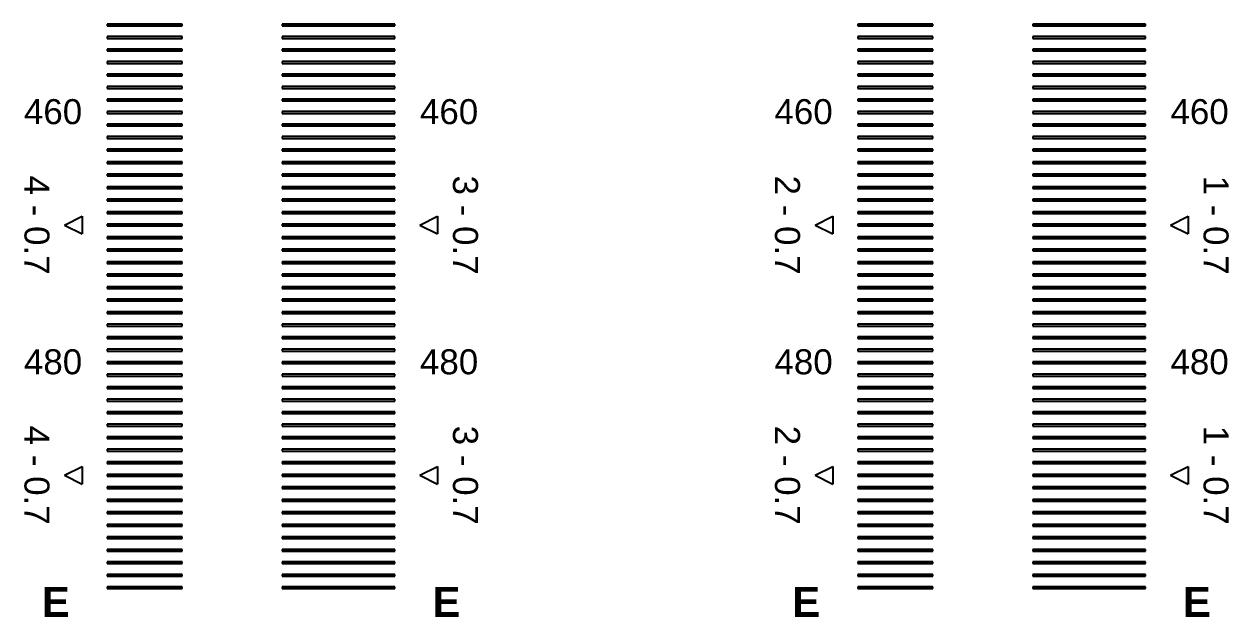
# Model space of a CAD drawing. Extents: x -24531 to 102469, y 86631 to 213631.
# Drawn here: x 53748.9 to 54230.5, y 152773.9 to 153010.9 of the extents above; entities that cross this region are included whole.
import ezdxf

# ---------------------------------------------------------------- set-up
doc = ezdxf.new("R2010")
doc.units = 13
doc.layers.add('CL - Label-1', color=120, linetype='Continuous')
doc.layers.add('CL - Label-2', color=132, linetype='Continuous')
doc.layers.add('CL - Sub-Micro', color=7, linetype='Continuous', true_color=0x47d1ff)
doc.styles.get("Standard").update_dxf_attribs({"font": 'arial.ttf'})

msp = doc.modelspace()

# ---------------------------------------------------------------- linework, layer by layer
at = {"layer": 'CL - Label-2'}
for p, q in [((53765.04, 152930.56), (53772.14, 152934.1)), ((53772.14, 152934.1), (53772.14, 152927.03)), ((53907.12, 152930.56), (53914.21, 152934.1)), ((53914.21, 152934.1), (53914.21, 152927.03)), ((54065.04, 152930.56), (54072.14, 152934.1)), ((54072.14, 152934.1), (54072.14, 152927.03)), ((54207.12, 152930.56), (54214.21, 152934.1)), ((54214.21, 152934.1), (54214.21, 152927.03)), ((53765.04, 152930.56), (53772.14, 152927.03)), ((53907.12, 152930.56), (53914.21, 152927.03)), ((54065.04, 152930.56), (54072.14, 152927.03)), ((54207.12, 152930.56), (54214.21, 152927.03)), ((53765.04, 152830.56), (53772.14, 152834.1)), ((53772.14, 152834.1), (53772.14, 152827.03)), ((53907.12, 152830.56), (53914.21, 152834.1)), ((53914.21, 152834.1), (53914.21, 152827.03)), ((54065.04, 152830.56), (54072.14, 152834.1)), ((54072.14, 152834.1), (54072.14, 152827.03)), ((54207.12, 152830.56), (54214.21, 152834.1)), ((54214.21, 152834.1), (54214.21, 152827.03)), ((53765.04, 152830.56), (53772.14, 152827.03)), ((53907.12, 152830.56), (53914.21, 152827.03)), ((54065.04, 152830.56), (54072.14, 152827.03)), ((54207.12, 152830.56), (54214.21, 152827.03))]:
    msp.add_line(p, q, dxfattribs=at)
at = {"layer": 'CL - Sub-Micro'}
for p, q in [((53812.12, 153010.91), (53782.12, 153010.91)), ((53782.12, 153010.91), (53782.12, 153010.21)), ((53812.12, 153010.21), (53812.12, 153010.91)), ((53897.12, 153010.91), (53852.12, 153010.91)), ((53852.12, 153010.91), (53852.12, 153010.21)), ((53897.12, 153010.21), (53897.12, 153010.91)), ((54112.12, 153010.91), (54082.12, 153010.91)), ((54082.12, 153010.91), (54082.12, 153010.21)), ((54112.12, 153010.21), (54112.12, 153010.91)), ((54197.12, 153010.91), (54152.12, 153010.91)), ((54152.12, 153010.91), (54152.12, 153010.21)), ((54197.12, 153010.21), (54197.12, 153010.91)), ((53782.12, 153010.21), (53812.12, 153010.21)), ((53852.12, 153010.21), (53897.12, 153010.21)), ((54082.12, 153010.21), (54112.12, 153010.21)), ((54152.12, 153010.21), (54197.12, 153010.21)), ((53812.12, 153005.91), (53782.12, 153005.91)), ((53782.12, 153005.91), (53782.12, 153005.21)), ((53782.12, 153005.21), (53812.12, 153005.21)), ((53812.12, 153005.21), (53812.12, 153005.91)), ((53897.12, 153005.91), (53852.12, 153005.91)), ((53852.12, 153005.91), (53852.12, 153005.21)), ((53852.12, 153005.21), (53897.12, 153005.21)), ((53897.12, 153005.21), (53897.12, 153005.91)), ((54112.12, 153005.91), (54082.12, 153005.91)), ((54082.12, 153005.91), (54082.12, 153005.21)), ((54082.12, 153005.21), (54112.12, 153005.21)), ((54112.12, 153005.21), (54112.12, 153005.91)), ((54197.12, 153005.91), (54152.12, 153005.91)), ((54152.12, 153005.91), (54152.12, 153005.21)), ((54152.12, 153005.21), (54197.12, 153005.21)), ((54197.12, 153005.21), (54197.12, 153005.91)), ((53812.12, 153000.91), (53782.12, 153000.91)), ((53782.12, 153000.91), (53782.12, 153000.21)), ((53782.12, 153000.21), (53812.12, 153000.21)), ((53812.12, 153000.21), (53812.12, 153000.91)), ((53897.12, 153000.91), (53852.12, 153000.91)), ((53852.12, 153000.91), (53852.12, 153000.21)), ((53852.12, 153000.21), (53897.12, 153000.21)), ((53897.12, 153000.21), (53897.12, 153000.91)), ((54112.12, 153000.91), (54082.12, 153000.91)), ((54082.12, 153000.91), (54082.12, 153000.21)), ((54082.12, 153000.21), (54112.12, 153000.21)), ((54112.12, 153000.21), (54112.12, 153000.91)), ((54197.12, 153000.91), (54152.12, 153000.91)), ((54152.12, 153000.91), (54152.12, 153000.21)), ((54152.12, 153000.21), (54197.12, 153000.21)), ((54197.12, 153000.21), (54197.12, 153000.91)), ((53812.12, 152995.91), (53782.12, 152995.91)), ((53782.12, 152995.91), (53782.12, 152995.21)), ((53782.12, 152995.21), (53812.12, 152995.21)), ((53812.12, 152995.21), (53812.12, 152995.91)), ((53897.12, 152995.91), (53852.12, 152995.91)), ((53852.12, 152995.91), (53852.12, 152995.21)), ((53852.12, 152995.21), (53897.12, 152995.21)), ((53897.12, 152995.21), (53897.12, 152995.91)), ((54112.12, 152995.91), (54082.12, 152995.91)), ((54082.12, 152995.91), (54082.12, 152995.21)), ((54082.12, 152995.21), (54112.12, 152995.21)), ((54112.12, 152995.21), (54112.12, 152995.91)), ((54197.12, 152995.91), (54152.12, 152995.91)), ((54152.12, 152995.91), (54152.12, 152995.21)), ((54152.12, 152995.21), (54197.12, 152995.21)), ((54197.12, 152995.21), (54197.12, 152995.91)), ((53812.12, 152990.91), (53782.12, 152990.91)), ((53782.12, 152990.91), (53782.12, 152990.21)), ((53782.12, 152990.21), (53812.12, 152990.21)), ((53812.12, 152990.21), (53812.12, 152990.91)), ((53897.12, 152990.91), (53852.12, 152990.91)), ((53852.12, 152990.91), (53852.12, 152990.21)), ((53852.12, 152990.21), (53897.12, 152990.21)), ((53897.12, 152990.21), (53897.12, 152990.91)), ((54112.12, 152990.91), (54082.12, 152990.91)), ((54082.12, 152990.91), (54082.12, 152990.21)), ((54082.12, 152990.21), (54112.12, 152990.21)), ((54112.12, 152990.21), (54112.12, 152990.91)), ((54197.12, 152990.91), (54152.12, 152990.91)), ((54152.12, 152990.91), (54152.12, 152990.21)), ((54152.12, 152990.21), (54197.12, 152990.21)), ((54197.12, 152990.21), (54197.12, 152990.91)), ((53812.12, 152985.91), (53782.12, 152985.91)), ((53782.12, 152985.91), (53782.12, 152985.21)), ((53782.12, 152985.21), (53812.12, 152985.21)), ((53812.12, 152985.21), (53812.12, 152985.91)), ((53897.12, 152985.91), (53852.12, 152985.91)), ((53852.12, 152985.91), (53852.12, 152985.21)), ((53852.12, 152985.21), (53897.12, 152985.21)), ((53897.12, 152985.21), (53897.12, 152985.91)), ((54112.12, 152985.91), (54082.12, 152985.91)), ((54082.12, 152985.91), (54082.12, 152985.21)), ((54082.12, 152985.21), (54112.12, 152985.21)), ((54112.12, 152985.21), (54112.12, 152985.91)), ((54197.12, 152985.91), (54152.12, 152985.91)), ((54152.12, 152985.91), (54152.12, 152985.21)), ((54152.12, 152985.21), (54197.12, 152985.21)), ((54197.12, 152985.21), (54197.12, 152985.91)), ((53812.12, 152980.91), (53782.12, 152980.91)), ((53782.12, 152980.91), (53782.12, 152980.21)), ((53782.12, 152980.21), (53812.12, 152980.21)), ((53812.12, 152980.21), (53812.12, 152980.91)), ((53897.12, 152980.91), (53852.12, 152980.91)), ((53852.12, 152980.91), (53852.12, 152980.21)), ((53852.12, 152980.21), (53897.12, 152980.21)), ((53897.12, 152980.21), (53897.12, 152980.91)), ((54112.12, 152980.91), (54082.12, 152980.91)), ((54082.12, 152980.91), (54082.12, 152980.21)), ((54082.12, 152980.21), (54112.12, 152980.21)), ((54112.12, 152980.21), (54112.12, 152980.91)), ((54197.12, 152980.91), (54152.12, 152980.91)), ((54152.12, 152980.91), (54152.12, 152980.21)), ((54152.12, 152980.21), (54197.12, 152980.21)), ((54197.12, 152980.21), (54197.12, 152980.91)), ((53812.12, 152975.91), (53782.12, 152975.91)), ((53782.12, 152975.91), (53782.12, 152975.21)), ((53782.12, 152975.21), (53812.12, 152975.21)), ((53812.12, 152975.21), (53812.12, 152975.91)), ((53897.12, 152975.91), (53852.12, 152975.91)), ((53852.12, 152975.91), (53852.12, 152975.21)), ((53852.12, 152975.21), (53897.12, 152975.21)), ((53897.12, 152975.21), (53897.12, 152975.91)), ((54112.12, 152975.91), (54082.12, 152975.91)), ((54082.12, 152975.91), (54082.12, 152975.21)), ((54082.12, 152975.21), (54112.12, 152975.21)), ((54112.12, 152975.21), (54112.12, 152975.91)), ((54197.12, 152975.91), (54152.12, 152975.91)), ((54152.12, 152975.91), (54152.12, 152975.21)), ((54152.12, 152975.21), (54197.12, 152975.21)), ((54197.12, 152975.21), (54197.12, 152975.91)), ((53812.12, 152970.91), (53782.12, 152970.91)), ((53782.12, 152970.91), (53782.12, 152970.21)), ((53782.12, 152970.21), (53812.12, 152970.21)), ((53812.12, 152970.21), (53812.12, 152970.91)), ((53897.12, 152970.91), (53852.12, 152970.91)), ((53852.12, 152970.91), (53852.12, 152970.21)), ((53852.12, 152970.21), (53897.12, 152970.21)), ((53897.12, 152970.21), (53897.12, 152970.91)), ((54112.12, 152970.91), (54082.12, 152970.91)), ((54082.12, 152970.91), (54082.12, 152970.21)), ((54082.12, 152970.21), (54112.12, 152970.21)), ((54112.12, 152970.21), (54112.12, 152970.91)), ((54197.12, 152970.91), (54152.12, 152970.91)), ((54152.12, 152970.91), (54152.12, 152970.21)), ((54152.12, 152970.21), (54197.12, 152970.21)), ((54197.12, 152970.21), (54197.12, 152970.91)), ((53812.12, 152965.91), (53782.12, 152965.91)), ((53782.12, 152965.91), (53782.12, 152965.21)), ((53782.12, 152965.21), (53812.12, 152965.21)), ((53812.12, 152965.21), (53812.12, 152965.91)), ((53897.12, 152965.91), (53852.12, 152965.91)), ((53852.12, 152965.91), (53852.12, 152965.21)), ((53852.12, 152965.21), (53897.12, 152965.21)), ((53897.12, 152965.21), (53897.12, 152965.91)), ((54112.12, 152965.91), (54082.12, 152965.91)), ((54082.12, 152965.91), (54082.12, 152965.21)), ((54082.12, 152965.21), (54112.12, 152965.21)), ((54112.12, 152965.21), (54112.12, 152965.91)), ((54197.12, 152965.91), (54152.12, 152965.91)), ((54152.12, 152965.91), (54152.12, 152965.21)), ((54152.12, 152965.21), (54197.12, 152965.21)), ((54197.12, 152965.21), (54197.12, 152965.91)), ((53812.12, 152960.91), (53782.12, 152960.91)), ((53782.12, 152960.91), (53782.12, 152960.21)), ((53782.12, 152960.21), (53812.12, 152960.21)), ((53812.12, 152960.21), (53812.12, 152960.91)), ((53897.12, 152960.91), (53852.12, 152960.91)), ((53852.12, 152960.91), (53852.12, 152960.21)), ((53852.12, 152960.21), (53897.12, 152960.21)), ((53897.12, 152960.21), (53897.12, 152960.91)), ((54112.12, 152960.91), (54082.12, 152960.91)), ((54082.12, 152960.91), (54082.12, 152960.21)), ((54082.12, 152960.21), (54112.12, 152960.21)), ((54112.12, 152960.21), (54112.12, 152960.91)), ((54197.12, 152960.91), (54152.12, 152960.91)), ((54152.12, 152960.91), (54152.12, 152960.21)), ((54152.12, 152960.21), (54197.12, 152960.21)), ((54197.12, 152960.21), (54197.12, 152960.91)), ((53812.12, 152955.91), (53782.12, 152955.91)), ((53782.12, 152955.91), (53782.12, 152955.21)), ((53782.12, 152955.21), (53812.12, 152955.21)), ((53812.12, 152955.21), (53812.12, 152955.91)), ((53897.12, 152955.91), (53852.12, 152955.91)), ((53852.12, 152955.91), (53852.12, 152955.21)), ((53852.12, 152955.21), (53897.12, 152955.21)), ((53897.12, 152955.21), (53897.12, 152955.91)), ((54112.12, 152955.91), (54082.12, 152955.91)), ((54082.12, 152955.91), (54082.12, 152955.21)), ((54082.12, 152955.21), (54112.12, 152955.21)), ((54112.12, 152955.21), (54112.12, 152955.91)), ((54197.12, 152955.91), (54152.12, 152955.91)), ((54152.12, 152955.91), (54152.12, 152955.21)), ((54152.12, 152955.21), (54197.12, 152955.21)), ((54197.12, 152955.21), (54197.12, 152955.91)), ((53812.12, 152950.91), (53782.12, 152950.91)), ((53782.12, 152950.91), (53782.12, 152950.21)), ((53782.12, 152950.21), (53812.12, 152950.21)), ((53812.12, 152950.21), (53812.12, 152950.91)), ((53897.12, 152950.91), (53852.12, 152950.91)), ((53852.12, 152950.91), (53852.12, 152950.21)), ((53852.12, 152950.21), (53897.12, 152950.21)), ((53897.12, 152950.21), (53897.12, 152950.91)), ((54112.12, 152950.91), (54082.12, 152950.91)), ((54082.12, 152950.91), (54082.12, 152950.21)), ((54082.12, 152950.21), (54112.12, 152950.21)), ((54112.12, 152950.21), (54112.12, 152950.91)), ((54197.12, 152950.91), (54152.12, 152950.91)), ((54152.12, 152950.91), (54152.12, 152950.21)), ((54152.12, 152950.21), (54197.12, 152950.21)), ((54197.12, 152950.21), (54197.12, 152950.91)), ((53812.12, 152945.91), (53782.12, 152945.91)), ((53782.12, 152945.91), (53782.12, 152945.21)), ((53782.12, 152945.21), (53812.12, 152945.21)), ((53812.12, 152945.21), (53812.12, 152945.91)), ((53897.12, 152945.91), (53852.12, 152945.91)), ((53852.12, 152945.91), (53852.12, 152945.21)), ((53852.12, 152945.21), (53897.12, 152945.21)), ((53897.12, 152945.21), (53897.12, 152945.91)), ((54112.12, 152945.91), (54082.12, 152945.91)), ((54082.12, 152945.91), (54082.12, 152945.21)), ((54082.12, 152945.21), (54112.12, 152945.21)), ((54112.12, 152945.21), (54112.12, 152945.91)), ((54197.12, 152945.91), (54152.12, 152945.91)), ((54152.12, 152945.91), (54152.12, 152945.21)), ((54152.12, 152945.21), (54197.12, 152945.21)), ((54197.12, 152945.21), (54197.12, 152945.91)), ((53812.12, 152940.91), (53782.12, 152940.91)), ((53782.12, 152940.91), (53782.12, 152940.21)), ((53782.12, 152940.21), (53812.12, 152940.21)), ((53812.12, 152940.21), (53812.12, 152940.91)), ((53897.12, 152940.91), (53852.12, 152940.91)), ((53852.12, 152940.91), (53852.12, 152940.21)), ((53852.12, 152940.21), (53897.12, 152940.21)), ((53897.12, 152940.21), (53897.12, 152940.91)), ((54112.12, 152940.91), (54082.12, 152940.91)), ((54082.12, 152940.91), (54082.12, 152940.21)), ((54082.12, 152940.21), (54112.12, 152940.21)), ((54112.12, 152940.21), (54112.12, 152940.91)), ((54197.12, 152940.91), (54152.12, 152940.91)), ((54152.12, 152940.91), (54152.12, 152940.21)), ((54152.12, 152940.21), (54197.12, 152940.21)), ((54197.12, 152940.21), (54197.12, 152940.91)), ((53812.12, 152935.91), (53782.12, 152935.91)), ((53782.12, 152935.91), (53782.12, 152935.21)), ((53782.12, 152935.21), (53812.12, 152935.21)), ((53812.12, 152935.21), (53812.12, 152935.91)), ((53897.12, 152935.91), (53852.12, 152935.91)), ((53852.12, 152935.91), (53852.12, 152935.21)), ((53852.12, 152935.21), (53897.12, 152935.21)), ((53897.12, 152935.21), (53897.12, 152935.91)), ((54112.12, 152935.91), (54082.12, 152935.91)), ((54082.12, 152935.91), (54082.12, 152935.21)), ((54082.12, 152935.21), (54112.12, 152935.21)), ((54112.12, 152935.21), (54112.12, 152935.91)), ((54197.12, 152935.91), (54152.12, 152935.91)), ((54152.12, 152935.91), (54152.12, 152935.21)), ((54152.12, 152935.21), (54197.12, 152935.21)), ((54197.12, 152935.21), (54197.12, 152935.91)), ((53812.12, 152930.91), (53782.12, 152930.91)), ((53782.12, 152930.91), (53782.12, 152930.21)), ((53782.12, 152930.21), (53812.12, 152930.21)), ((53812.12, 152930.21), (53812.12, 152930.91)), ((53897.12, 152930.91), (53852.12, 152930.91)), ((53852.12, 152930.91), (53852.12, 152930.21)), ((53852.12, 152930.21), (53897.12, 152930.21)), ((53897.12, 152930.21), (53897.12, 152930.91)), ((54112.12, 152930.91), (54082.12, 152930.91)), ((54082.12, 152930.91), (54082.12, 152930.21)), ((54082.12, 152930.21), (54112.12, 152930.21)), ((54112.12, 152930.21), (54112.12, 152930.91)), ((54197.12, 152930.91), (54152.12, 152930.91)), ((54152.12, 152930.91), (54152.12, 152930.21)), ((54152.12, 152930.21), (54197.12, 152930.21)), ((54197.12, 152930.21), (54197.12, 152930.91)), ((53812.12, 152925.91), (53782.12, 152925.91)), ((53782.12, 152925.91), (53782.12, 152925.21)), ((53782.12, 152925.21), (53812.12, 152925.21)), ((53812.12, 152925.21), (53812.12, 152925.91)), ((53897.12, 152925.91), (53852.12, 152925.91)), ((53852.12, 152925.91), (53852.12, 152925.21)), ((53852.12, 152925.21), (53897.12, 152925.21)), ((53897.12, 152925.21), (53897.12, 152925.91)), ((54112.12, 152925.91), (54082.12, 152925.91)), ((54082.12, 152925.91), (54082.12, 152925.21)), ((54082.12, 152925.21), (54112.12, 152925.21)), ((54112.12, 152925.21), (54112.12, 152925.91)), ((54197.12, 152925.91), (54152.12, 152925.91)), ((54152.12, 152925.91), (54152.12, 152925.21)), ((54152.12, 152925.21), (54197.12, 152925.21)), ((54197.12, 152925.21), (54197.12, 152925.91)), ((53812.12, 152920.91), (53782.12, 152920.91)), ((53782.12, 152920.91), (53782.12, 152920.21)), ((53782.12, 152920.21), (53812.12, 152920.21)), ((53812.12, 152920.21), (53812.12, 152920.91)), ((53897.12, 152920.91), (53852.12, 152920.91)), ((53852.12, 152920.91), (53852.12, 152920.21)), ((53852.12, 152920.21), (53897.12, 152920.21)), ((53897.12, 152920.21), (53897.12, 152920.91)), ((54112.12, 152920.91), (54082.12, 152920.91)), ((54082.12, 152920.91), (54082.12, 152920.21)), ((54082.12, 152920.21), (54112.12, 152920.21)), ((54112.12, 152920.21), (54112.12, 152920.91)), ((54197.12, 152920.91), (54152.12, 152920.91)), ((54152.12, 152920.91), (54152.12, 152920.21)), ((54152.12, 152920.21), (54197.12, 152920.21)), ((54197.12, 152920.21), (54197.12, 152920.91)), ((53812.12, 152915.91), (53782.12, 152915.91)), ((53782.12, 152915.91), (53782.12, 152915.21)), ((53782.12, 152915.21), (53812.12, 152915.21)), ((53812.12, 152915.21), (53812.12, 152915.91)), ((53897.12, 152915.91), (53852.12, 152915.91)), ((53852.12, 152915.91), (53852.12, 152915.21)), ((53852.12, 152915.21), (53897.12, 152915.21)), ((53897.12, 152915.21), (53897.12, 152915.91)), ((54112.12, 152915.91), (54082.12, 152915.91)), ((54082.12, 152915.91), (54082.12, 152915.21)), ((54082.12, 152915.21), (54112.12, 152915.21)), ((54112.12, 152915.21), (54112.12, 152915.91)), ((54197.12, 152915.91), (54152.12, 152915.91)), ((54152.12, 152915.91), (54152.12, 152915.21)), ((54152.12, 152915.21), (54197.12, 152915.21)), ((54197.12, 152915.21), (54197.12, 152915.91)), ((53812.12, 152910.91), (53782.12, 152910.91)), ((53782.12, 152910.91), (53782.12, 152910.21)), ((53782.12, 152910.21), (53812.12, 152910.21)), ((53812.12, 152910.21), (53812.12, 152910.91)), ((53897.12, 152910.91), (53852.12, 152910.91)), ((53852.12, 152910.91), (53852.12, 152910.21)), ((53852.12, 152910.21), (53897.12, 152910.21)), ((53897.12, 152910.21), (53897.12, 152910.91)), ((54112.12, 152910.91), (54082.12, 152910.91)), ((54082.12, 152910.91), (54082.12, 152910.21)), ((54082.12, 152910.21), (54112.12, 152910.21)), ((54112.12, 152910.21), (54112.12, 152910.91)), ((54197.12, 152910.91), (54152.12, 152910.91)), ((54152.12, 152910.91), (54152.12, 152910.21)), ((54152.12, 152910.21), (54197.12, 152910.21)), ((54197.12, 152910.21), (54197.12, 152910.91)), ((53812.12, 152905.91), (53782.12, 152905.91)), ((53782.12, 152905.91), (53782.12, 152905.21)), ((53782.12, 152905.21), (53812.12, 152905.21)), ((53812.12, 152905.21), (53812.12, 152905.91)), ((53897.12, 152905.91), (53852.12, 152905.91)), ((53852.12, 152905.91), (53852.12, 152905.21)), ((53852.12, 152905.21), (53897.12, 152905.21)), ((53897.12, 152905.21), (53897.12, 152905.91)), ((54112.12, 152905.91), (54082.12, 152905.91)), ((54082.12, 152905.91), (54082.12, 152905.21)), ((54082.12, 152905.21), (54112.12, 152905.21)), ((54112.12, 152905.21), (54112.12, 152905.91)), ((54197.12, 152905.91), (54152.12, 152905.91)), ((54152.12, 152905.91), (54152.12, 152905.21)), ((54152.12, 152905.21), (54197.12, 152905.21)), ((54197.12, 152905.21), (54197.12, 152905.91)), ((53812.12, 152900.91), (53782.12, 152900.91)), ((53782.12, 152900.91), (53782.12, 152900.21)), ((53782.12, 152900.21), (53812.12, 152900.21)), ((53812.12, 152900.21), (53812.12, 152900.91)), ((53897.12, 152900.91), (53852.12, 152900.91)), ((53852.12, 152900.91), (53852.12, 152900.21)), ((53852.12, 152900.21), (53897.12, 152900.21)), ((53897.12, 152900.21), (53897.12, 152900.91)), ((54112.12, 152900.91), (54082.12, 152900.91)), ((54082.12, 152900.91), (54082.12, 152900.21)), ((54082.12, 152900.21), (54112.12, 152900.21)), ((54112.12, 152900.21), (54112.12, 152900.91)), ((54197.12, 152900.91), (54152.12, 152900.91)), ((54152.12, 152900.91), (54152.12, 152900.21)), ((54152.12, 152900.21), (54197.12, 152900.21)), ((54197.12, 152900.21), (54197.12, 152900.91)), ((53812.12, 152895.91), (53782.12, 152895.91)), ((53782.12, 152895.91), (53782.12, 152895.21)), ((53812.12, 152895.21), (53812.12, 152895.91)), ((53897.12, 152895.91), (53852.12, 152895.91)), ((53852.12, 152895.91), (53852.12, 152895.21)), ((53897.12, 152895.21), (53897.12, 152895.91)), ((54112.12, 152895.91), (54082.12, 152895.91)), ((54082.12, 152895.91), (54082.12, 152895.21)), ((54112.12, 152895.21), (54112.12, 152895.91)), ((54197.12, 152895.91), (54152.12, 152895.91)), ((54152.12, 152895.91), (54152.12, 152895.21)), ((54197.12, 152895.21), (54197.12, 152895.91)), ((53782.12, 152895.21), (53812.12, 152895.21)), ((53812.12, 152890.91), (53782.12, 152890.91)), ((53782.12, 152890.91), (53782.12, 152890.21)), ((53812.12, 152890.21), (53812.12, 152890.91)), ((53852.12, 152895.21), (53897.12, 152895.21)), ((53897.12, 152890.91), (53852.12, 152890.91)), ((53852.12, 152890.91), (53852.12, 152890.21)), ((53897.12, 152890.21), (53897.12, 152890.91)), ((54082.12, 152895.21), (54112.12, 152895.21)), ((54112.12, 152890.91), (54082.12, 152890.91)), ((54082.12, 152890.91), (54082.12, 152890.21)), ((54112.12, 152890.21), (54112.12, 152890.91)), ((54152.12, 152895.21), (54197.12, 152895.21)), ((54197.12, 152890.91), (54152.12, 152890.91)), ((54152.12, 152890.91), (54152.12, 152890.21)), ((54197.12, 152890.21), (54197.12, 152890.91)), ((53782.12, 152890.21), (53812.12, 152890.21)), ((53812.12, 152885.91), (53782.12, 152885.91)), ((53782.12, 152885.91), (53782.12, 152885.21)), ((53812.12, 152885.21), (53812.12, 152885.91)), ((53852.12, 152890.21), (53897.12, 152890.21)), ((53897.12, 152885.91), (53852.12, 152885.91)), ((53852.12, 152885.91), (53852.12, 152885.21)), ((53897.12, 152885.21), (53897.12, 152885.91)), ((54082.12, 152890.21), (54112.12, 152890.21)), ((54112.12, 152885.91), (54082.12, 152885.91)), ((54082.12, 152885.91), (54082.12, 152885.21)), ((54112.12, 152885.21), (54112.12, 152885.91)), ((54152.12, 152890.21), (54197.12, 152890.21)), ((54197.12, 152885.91), (54152.12, 152885.91)), ((54152.12, 152885.91), (54152.12, 152885.21)), ((54197.12, 152885.21), (54197.12, 152885.91)), ((53782.12, 152885.21), (53812.12, 152885.21)), ((53812.12, 152880.91), (53782.12, 152880.91)), ((53782.12, 152880.91), (53782.12, 152880.21)), ((53812.12, 152880.21), (53812.12, 152880.91)), ((53852.12, 152885.21), (53897.12, 152885.21)), ((53897.12, 152880.91), (53852.12, 152880.91)), ((53852.12, 152880.91), (53852.12, 152880.21)), ((53897.12, 152880.21), (53897.12, 152880.91)), ((54082.12, 152885.21), (54112.12, 152885.21)), ((54112.12, 152880.91), (54082.12, 152880.91)), ((54082.12, 152880.91), (54082.12, 152880.21)), ((54112.12, 152880.21), (54112.12, 152880.91)), ((54152.12, 152885.21), (54197.12, 152885.21)), ((54197.12, 152880.91), (54152.12, 152880.91)), ((54152.12, 152880.91), (54152.12, 152880.21)), ((54197.12, 152880.21), (54197.12, 152880.91)), ((53782.12, 152880.21), (53812.12, 152880.21)), ((53852.12, 152880.21), (53897.12, 152880.21)), ((54082.12, 152880.21), (54112.12, 152880.21)), ((54152.12, 152880.21), (54197.12, 152880.21)), ((53812.12, 152875.91), (53782.12, 152875.91)), ((53782.12, 152875.91), (53782.12, 152875.21)), ((53782.12, 152875.21), (53812.12, 152875.21)), ((53812.12, 152875.21), (53812.12, 152875.91)), ((53897.12, 152875.91), (53852.12, 152875.91)), ((53852.12, 152875.91), (53852.12, 152875.21)), ((53852.12, 152875.21), (53897.12, 152875.21)), ((53897.12, 152875.21), (53897.12, 152875.91)), ((54112.12, 152875.91), (54082.12, 152875.91)), ((54082.12, 152875.91), (54082.12, 152875.21)), ((54082.12, 152875.21), (54112.12, 152875.21)), ((54112.12, 152875.21), (54112.12, 152875.91)), ((54197.12, 152875.91), (54152.12, 152875.91)), ((54152.12, 152875.91), (54152.12, 152875.21)), ((54152.12, 152875.21), (54197.12, 152875.21)), ((54197.12, 152875.21), (54197.12, 152875.91)), ((53812.12, 152870.91), (53782.12, 152870.91)), ((53782.12, 152870.91), (53782.12, 152870.21)), ((53782.12, 152870.21), (53812.12, 152870.21)), ((53812.12, 152870.21), (53812.12, 152870.91)), ((53897.12, 152870.91), (53852.12, 152870.91)), ((53852.12, 152870.91), (53852.12, 152870.21)), ((53852.12, 152870.21), (53897.12, 152870.21)), ((53897.12, 152870.21), (53897.12, 152870.91)), ((54112.12, 152870.91), (54082.12, 152870.91)), ((54082.12, 152870.91), (54082.12, 152870.21)), ((54082.12, 152870.21), (54112.12, 152870.21)), ((54112.12, 152870.21), (54112.12, 152870.91)), ((54197.12, 152870.91), (54152.12, 152870.91)), ((54152.12, 152870.91), (54152.12, 152870.21)), ((54152.12, 152870.21), (54197.12, 152870.21)), ((54197.12, 152870.21), (54197.12, 152870.91)), ((53812.12, 152865.91), (53782.12, 152865.91)), ((53782.12, 152865.91), (53782.12, 152865.21)), ((53782.12, 152865.21), (53812.12, 152865.21)), ((53812.12, 152865.21), (53812.12, 152865.91)), ((53897.12, 152865.91), (53852.12, 152865.91)), ((53852.12, 152865.91), (53852.12, 152865.21)), ((53852.12, 152865.21), (53897.12, 152865.21)), ((53897.12, 152865.21), (53897.12, 152865.91)), ((54112.12, 152865.91), (54082.12, 152865.91)), ((54082.12, 152865.91), (54082.12, 152865.21)), ((54082.12, 152865.21), (54112.12, 152865.21)), ((54112.12, 152865.21), (54112.12, 152865.91)), ((54197.12, 152865.91), (54152.12, 152865.91)), ((54152.12, 152865.91), (54152.12, 152865.21)), ((54152.12, 152865.21), (54197.12, 152865.21)), ((54197.12, 152865.21), (54197.12, 152865.91)), ((53812.12, 152860.91), (53782.12, 152860.91)), ((53782.12, 152860.91), (53782.12, 152860.21)), ((53782.12, 152860.21), (53812.12, 152860.21)), ((53812.12, 152860.21), (53812.12, 152860.91)), ((53897.12, 152860.91), (53852.12, 152860.91)), ((53852.12, 152860.91), (53852.12, 152860.21)), ((53852.12, 152860.21), (53897.12, 152860.21)), ((53897.12, 152860.21), (53897.12, 152860.91)), ((54112.12, 152860.91), (54082.12, 152860.91)), ((54082.12, 152860.91), (54082.12, 152860.21)), ((54082.12, 152860.21), (54112.12, 152860.21)), ((54112.12, 152860.21), (54112.12, 152860.91)), ((54197.12, 152860.91), (54152.12, 152860.91)), ((54152.12, 152860.91), (54152.12, 152860.21)), ((54152.12, 152860.21), (54197.12, 152860.21)), ((54197.12, 152860.21), (54197.12, 152860.91)), ((53812.12, 152855.91), (53782.12, 152855.91)), ((53782.12, 152855.91), (53782.12, 152855.21)), ((53782.12, 152855.21), (53812.12, 152855.21)), ((53812.12, 152855.21), (53812.12, 152855.91)), ((53897.12, 152855.91), (53852.12, 152855.91)), ((53852.12, 152855.91), (53852.12, 152855.21)), ((53852.12, 152855.21), (53897.12, 152855.21)), ((53897.12, 152855.21), (53897.12, 152855.91)), ((54112.12, 152855.91), (54082.12, 152855.91)), ((54082.12, 152855.91), (54082.12, 152855.21)), ((54082.12, 152855.21), (54112.12, 152855.21)), ((54112.12, 152855.21), (54112.12, 152855.91)), ((54197.12, 152855.91), (54152.12, 152855.91)), ((54152.12, 152855.91), (54152.12, 152855.21)), ((54152.12, 152855.21), (54197.12, 152855.21)), ((54197.12, 152855.21), (54197.12, 152855.91)), ((53812.12, 152850.91), (53782.12, 152850.91)), ((53782.12, 152850.91), (53782.12, 152850.21)), ((53782.12, 152850.21), (53812.12, 152850.21)), ((53812.12, 152850.21), (53812.12, 152850.91)), ((53897.12, 152850.91), (53852.12, 152850.91)), ((53852.12, 152850.91), (53852.12, 152850.21)), ((53852.12, 152850.21), (53897.12, 152850.21)), ((53897.12, 152850.21), (53897.12, 152850.91)), ((54112.12, 152850.91), (54082.12, 152850.91)), ((54082.12, 152850.91), (54082.12, 152850.21)), ((54082.12, 152850.21), (54112.12, 152850.21)), ((54112.12, 152850.21), (54112.12, 152850.91)), ((54197.12, 152850.91), (54152.12, 152850.91)), ((54152.12, 152850.91), (54152.12, 152850.21)), ((54152.12, 152850.21), (54197.12, 152850.21)), ((54197.12, 152850.21), (54197.12, 152850.91)), ((53812.12, 152845.91), (53782.12, 152845.91)), ((53782.12, 152845.91), (53782.12, 152845.21)), ((53782.12, 152845.21), (53812.12, 152845.21)), ((53812.12, 152845.21), (53812.12, 152845.91)), ((53897.12, 152845.91), (53852.12, 152845.91)), ((53852.12, 152845.91), (53852.12, 152845.21)), ((53852.12, 152845.21), (53897.12, 152845.21)), ((53897.12, 152845.21), (53897.12, 152845.91)), ((54112.12, 152845.91), (54082.12, 152845.91)), ((54082.12, 152845.91), (54082.12, 152845.21)), ((54082.12, 152845.21), (54112.12, 152845.21)), ((54112.12, 152845.21), (54112.12, 152845.91)), ((54197.12, 152845.91), (54152.12, 152845.91)), ((54152.12, 152845.91), (54152.12, 152845.21)), ((54152.12, 152845.21), (54197.12, 152845.21)), ((54197.12, 152845.21), (54197.12, 152845.91)), ((53812.12, 152840.91), (53782.12, 152840.91)), ((53782.12, 152840.91), (53782.12, 152840.21)), ((53782.12, 152840.21), (53812.12, 152840.21)), ((53812.12, 152840.21), (53812.12, 152840.91)), ((53897.12, 152840.91), (53852.12, 152840.91)), ((53852.12, 152840.91), (53852.12, 152840.21)), ((53852.12, 152840.21), (53897.12, 152840.21)), ((53897.12, 152840.21), (53897.12, 152840.91)), ((54112.12, 152840.91), (54082.12, 152840.91)), ((54082.12, 152840.91), (54082.12, 152840.21)), ((54082.12, 152840.21), (54112.12, 152840.21)), ((54112.12, 152840.21), (54112.12, 152840.91)), ((54197.12, 152840.91), (54152.12, 152840.91)), ((54152.12, 152840.91), (54152.12, 152840.21)), ((54152.12, 152840.21), (54197.12, 152840.21)), ((54197.12, 152840.21), (54197.12, 152840.91)), ((53812.12, 152835.91), (53782.12, 152835.91)), ((53782.12, 152835.91), (53782.12, 152835.21)), ((53782.12, 152835.21), (53812.12, 152835.21)), ((53812.12, 152835.21), (53812.12, 152835.91)), ((53897.12, 152835.91), (53852.12, 152835.91)), ((53852.12, 152835.91), (53852.12, 152835.21)), ((53852.12, 152835.21), (53897.12, 152835.21)), ((53897.12, 152835.21), (53897.12, 152835.91)), ((54112.12, 152835.91), (54082.12, 152835.91)), ((54082.12, 152835.91), (54082.12, 152835.21)), ((54082.12, 152835.21), (54112.12, 152835.21)), ((54112.12, 152835.21), (54112.12, 152835.91)), ((54197.12, 152835.91), (54152.12, 152835.91)), ((54152.12, 152835.91), (54152.12, 152835.21)), ((54152.12, 152835.21), (54197.12, 152835.21)), ((54197.12, 152835.21), (54197.12, 152835.91)), ((53812.12, 152830.91), (53782.12, 152830.91)), ((53782.12, 152830.91), (53782.12, 152830.21)), ((53782.12, 152830.21), (53812.12, 152830.21)), ((53812.12, 152830.21), (53812.12, 152830.91)), ((53897.12, 152830.91), (53852.12, 152830.91)), ((53852.12, 152830.91), (53852.12, 152830.21)), ((53852.12, 152830.21), (53897.12, 152830.21)), ((53897.12, 152830.21), (53897.12, 152830.91)), ((54112.12, 152830.91), (54082.12, 152830.91)), ((54082.12, 152830.91), (54082.12, 152830.21)), ((54082.12, 152830.21), (54112.12, 152830.21)), ((54112.12, 152830.21), (54112.12, 152830.91)), ((54197.12, 152830.91), (54152.12, 152830.91)), ((54152.12, 152830.91), (54152.12, 152830.21)), ((54152.12, 152830.21), (54197.12, 152830.21)), ((54197.12, 152830.21), (54197.12, 152830.91)), ((53812.12, 152825.91), (53782.12, 152825.91)), ((53782.12, 152825.91), (53782.12, 152825.21)), ((53782.12, 152825.21), (53812.12, 152825.21)), ((53812.12, 152825.21), (53812.12, 152825.91)), ((53897.12, 152825.91), (53852.12, 152825.91)), ((53852.12, 152825.91), (53852.12, 152825.21)), ((53852.12, 152825.21), (53897.12, 152825.21)), ((53897.12, 152825.21), (53897.12, 152825.91)), ((54112.12, 152825.91), (54082.12, 152825.91)), ((54082.12, 152825.91), (54082.12, 152825.21)), ((54082.12, 152825.21), (54112.12, 152825.21)), ((54112.12, 152825.21), (54112.12, 152825.91)), ((54197.12, 152825.91), (54152.12, 152825.91)), ((54152.12, 152825.91), (54152.12, 152825.21)), ((54152.12, 152825.21), (54197.12, 152825.21)), ((54197.12, 152825.21), (54197.12, 152825.91)), ((53812.12, 152820.91), (53782.12, 152820.91)), ((53782.12, 152820.91), (53782.12, 152820.21)), ((53782.12, 152820.21), (53812.12, 152820.21)), ((53812.12, 152820.21), (53812.12, 152820.91)), ((53897.12, 152820.91), (53852.12, 152820.91)), ((53852.12, 152820.91), (53852.12, 152820.21)), ((53852.12, 152820.21), (53897.12, 152820.21)), ((53897.12, 152820.21), (53897.12, 152820.91)), ((54112.12, 152820.91), (54082.12, 152820.91)), ((54082.12, 152820.91), (54082.12, 152820.21)), ((54082.12, 152820.21), (54112.12, 152820.21)), ((54112.12, 152820.21), (54112.12, 152820.91)), ((54197.12, 152820.91), (54152.12, 152820.91)), ((54152.12, 152820.91), (54152.12, 152820.21)), ((54152.12, 152820.21), (54197.12, 152820.21)), ((54197.12, 152820.21), (54197.12, 152820.91)), ((53812.12, 152815.91), (53782.12, 152815.91)), ((53782.12, 152815.91), (53782.12, 152815.21)), ((53782.12, 152815.21), (53812.12, 152815.21)), ((53812.12, 152815.21), (53812.12, 152815.91)), ((53897.12, 152815.91), (53852.12, 152815.91)), ((53852.12, 152815.91), (53852.12, 152815.21)), ((53852.12, 152815.21), (53897.12, 152815.21)), ((53897.12, 152815.21), (53897.12, 152815.91)), ((54112.12, 152815.91), (54082.12, 152815.91)), ((54082.12, 152815.91), (54082.12, 152815.21)), ((54082.12, 152815.21), (54112.12, 152815.21)), ((54112.12, 152815.21), (54112.12, 152815.91)), ((54197.12, 152815.91), (54152.12, 152815.91)), ((54152.12, 152815.91), (54152.12, 152815.21)), ((54152.12, 152815.21), (54197.12, 152815.21)), ((54197.12, 152815.21), (54197.12, 152815.91)), ((53812.12, 152810.91), (53782.12, 152810.91)), ((53782.12, 152810.91), (53782.12, 152810.21)), ((53782.12, 152810.21), (53812.12, 152810.21)), ((53812.12, 152810.21), (53812.12, 152810.91)), ((53897.12, 152810.91), (53852.12, 152810.91)), ((53852.12, 152810.91), (53852.12, 152810.21)), ((53852.12, 152810.21), (53897.12, 152810.21)), ((53897.12, 152810.21), (53897.12, 152810.91)), ((54112.12, 152810.91), (54082.12, 152810.91)), ((54082.12, 152810.91), (54082.12, 152810.21)), ((54082.12, 152810.21), (54112.12, 152810.21)), ((54112.12, 152810.21), (54112.12, 152810.91)), ((54197.12, 152810.91), (54152.12, 152810.91)), ((54152.12, 152810.91), (54152.12, 152810.21)), ((54152.12, 152810.21), (54197.12, 152810.21)), ((54197.12, 152810.21), (54197.12, 152810.91)), ((53812.12, 152805.91), (53782.12, 152805.91)), ((53782.12, 152805.91), (53782.12, 152805.21)), ((53782.12, 152805.21), (53812.12, 152805.21)), ((53812.12, 152805.21), (53812.12, 152805.91)), ((53897.12, 152805.91), (53852.12, 152805.91)), ((53852.12, 152805.91), (53852.12, 152805.21)), ((53852.12, 152805.21), (53897.12, 152805.21)), ((53897.12, 152805.21), (53897.12, 152805.91)), ((54112.12, 152805.91), (54082.12, 152805.91)), ((54082.12, 152805.91), (54082.12, 152805.21)), ((54082.12, 152805.21), (54112.12, 152805.21)), ((54112.12, 152805.21), (54112.12, 152805.91)), ((54197.12, 152805.91), (54152.12, 152805.91)), ((54152.12, 152805.91), (54152.12, 152805.21)), ((54152.12, 152805.21), (54197.12, 152805.21)), ((54197.12, 152805.21), (54197.12, 152805.91)), ((53812.12, 152800.91), (53782.12, 152800.91)), ((53782.12, 152800.91), (53782.12, 152800.21)), ((53782.12, 152800.21), (53812.12, 152800.21)), ((53812.12, 152800.21), (53812.12, 152800.91)), ((53897.12, 152800.91), (53852.12, 152800.91)), ((53852.12, 152800.91), (53852.12, 152800.21)), ((53852.12, 152800.21), (53897.12, 152800.21)), ((53897.12, 152800.21), (53897.12, 152800.91)), ((54112.12, 152800.91), (54082.12, 152800.91)), ((54082.12, 152800.91), (54082.12, 152800.21)), ((54082.12, 152800.21), (54112.12, 152800.21)), ((54112.12, 152800.21), (54112.12, 152800.91)), ((54197.12, 152800.91), (54152.12, 152800.91)), ((54152.12, 152800.91), (54152.12, 152800.21)), ((54152.12, 152800.21), (54197.12, 152800.21)), ((54197.12, 152800.21), (54197.12, 152800.91)), ((53812.12, 152795.91), (53782.12, 152795.91)), ((53782.12, 152795.91), (53782.12, 152795.21)), ((53782.12, 152795.21), (53812.12, 152795.21)), ((53812.12, 152795.21), (53812.12, 152795.91)), ((53897.12, 152795.91), (53852.12, 152795.91)), ((53852.12, 152795.91), (53852.12, 152795.21)), ((53852.12, 152795.21), (53897.12, 152795.21)), ((53897.12, 152795.21), (53897.12, 152795.91)), ((54112.12, 152795.91), (54082.12, 152795.91)), ((54082.12, 152795.91), (54082.12, 152795.21)), ((54082.12, 152795.21), (54112.12, 152795.21)), ((54112.12, 152795.21), (54112.12, 152795.91)), ((54197.12, 152795.91), (54152.12, 152795.91)), ((54152.12, 152795.91), (54152.12, 152795.21)), ((54152.12, 152795.21), (54197.12, 152795.21)), ((54197.12, 152795.21), (54197.12, 152795.91)), ((53812.12, 152790.91), (53782.12, 152790.91)), ((53782.12, 152790.91), (53782.12, 152790.21)), ((53782.12, 152790.21), (53812.12, 152790.21)), ((53812.12, 152790.21), (53812.12, 152790.91)), ((53897.12, 152790.91), (53852.12, 152790.91)), ((53852.12, 152790.91), (53852.12, 152790.21)), ((53852.12, 152790.21), (53897.12, 152790.21)), ((53897.12, 152790.21), (53897.12, 152790.91)), ((54112.12, 152790.91), (54082.12, 152790.91)), ((54082.12, 152790.91), (54082.12, 152790.21)), ((54082.12, 152790.21), (54112.12, 152790.21)), ((54112.12, 152790.21), (54112.12, 152790.91)), ((54197.12, 152790.91), (54152.12, 152790.91)), ((54152.12, 152790.91), (54152.12, 152790.21)), ((54152.12, 152790.21), (54197.12, 152790.21)), ((54197.12, 152790.21), (54197.12, 152790.91)), ((53812.12, 152785.91), (53782.12, 152785.91)), ((53782.12, 152785.91), (53782.12, 152785.21)), ((53782.12, 152785.21), (53812.12, 152785.21)), ((53812.12, 152785.21), (53812.12, 152785.91)), ((53897.12, 152785.91), (53852.12, 152785.91)), ((53852.12, 152785.91), (53852.12, 152785.21)), ((53852.12, 152785.21), (53897.12, 152785.21)), ((53897.12, 152785.21), (53897.12, 152785.91)), ((54112.12, 152785.91), (54082.12, 152785.91)), ((54082.12, 152785.91), (54082.12, 152785.21)), ((54082.12, 152785.21), (54112.12, 152785.21)), ((54112.12, 152785.21), (54112.12, 152785.91)), ((54197.12, 152785.91), (54152.12, 152785.91)), ((54152.12, 152785.91), (54152.12, 152785.21)), ((54152.12, 152785.21), (54197.12, 152785.21)), ((54197.12, 152785.21), (54197.12, 152785.91))]:
    msp.add_line(p, q, dxfattribs=at)

# ---------------------------------------------------------------- texts
at = {"layer": 'CL - Label-1'}
for s, width, heights, insert, char_height, attachment_point in [('460', 21.565, [8.55], (53772.12, 152980.91), 10, 3), ('460', 21.565, [8.55], (53907.12, 152980.91), 10, 1), ('460', 21.565, [8.55], (54072.12, 152980.91), 10, 3), ('460', 21.565, [8.55], (54207.12, 152980.91), 10, 1), ('480', 21.565, [8.55], (53772.12, 152880.91), 10, 3), ('480', 21.565, [8.55], (53907.12, 152880.91), 10, 1), ('480', 21.565, [8.55], (54072.12, 152880.91), 10, 3), ('480', 21.565, [8.55], (54207.12, 152880.91), 10, 1), ('{\\fArial|b1|i0|c0|p34;E}', 33.3178, [8.18], (53767.12, 152785.91), 12, 3), ('{\\fArial|b1|i0|c0|p34;E}', 33.3178, [8.18], (53912.12, 152785.91), 12, 1), ('{\\fArial|b1|i0|c0|p34;E}', 33.3178, [8.18], (54067.12, 152785.91), 12, 3), ('{\\fArial|b1|i0|c0|p34;E}', 33.3178, [8.18], (54212.12, 152785.91), 12, 1)]:
    msp.add_mtext_dynamic_manual_height_columns(s, width=width, gutter_width=12.5, heights=heights, dxfattribs=dict(at, insert=insert, char_height=char_height, attachment_point=attachment_point))
at = {"layer": 'CL - Label-2', "char_height": 10, "rotation": 270}
for s, insert, attachment_point in [('4 - 0.7', (53759.04, 152930.56), 2), ('3 - 0.7', (53920.19, 152930.56), 8), ('2 - 0.7', (54059.04, 152930.56), 2), ('1 - 0.7', (54220.19, 152930.56), 8), ('4 - 0.7', (53759.04, 152830.56), 2), ('3 - 0.7', (53920.19, 152830.56), 8), ('2 - 0.7', (54059.04, 152830.56), 2), ('1 - 0.7', (54220.19, 152830.56), 8)]:
    msp.add_mtext_dynamic_manual_height_columns(s, width=52.3045, gutter_width=12.5, heights=[18.11], dxfattribs=dict(at, insert=insert, attachment_point=attachment_point))

doc.saveas('drawing.dxf')
